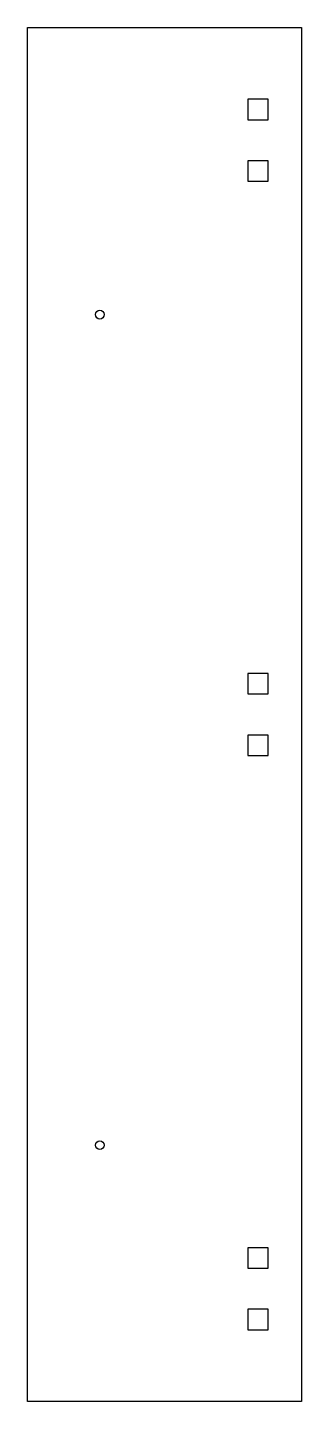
# Model space of a CAD drawing. Header units: inches. Extents: x 0 to 6.7, y 0 to 33.5.
import ezdxf

# ---------------------------------------------------------------- set-up
doc = ezdxf.new("R2010")
doc.units = ezdxf.units.IN
doc.header["$MEASUREMENT"] = 0
doc.layers.add('CUT', color=7, linetype='Continuous')

msp = doc.modelspace()

# ---------------------------------------------------------------- linework, layer by layer
at = {"layer": 'CUT'}
for points in [[(0, 33.5), (6.691, 33.5), (6.691, 0), (0, 0)], [(5.378, 31.25), (5.878, 31.25), (5.878, 31.75), (5.378, 31.75)], [(5.878, 29.75), (5.878, 30.25), (5.378, 30.25), (5.378, 29.75)], [(5.378, 17.25), (5.878, 17.25), (5.878, 17.75), (5.378, 17.75)], [(5.378, 15.75), (5.878, 15.75), (5.878, 16.25), (5.378, 16.25)], [(5.878, 3.25), (5.878, 3.75), (5.378, 3.75), (5.378, 3.25)], [(5.378, 1.75), (5.878, 1.75), (5.878, 2.25), (5.378, 2.25)]]:
    msp.add_lwpolyline(points, close=True, dxfattribs=at)
for centre in [(1.766, 26.5), (1.766, 6.25)]:
    msp.add_circle(centre, 0.108, dxfattribs=at)

doc.saveas('drawing.dxf')
